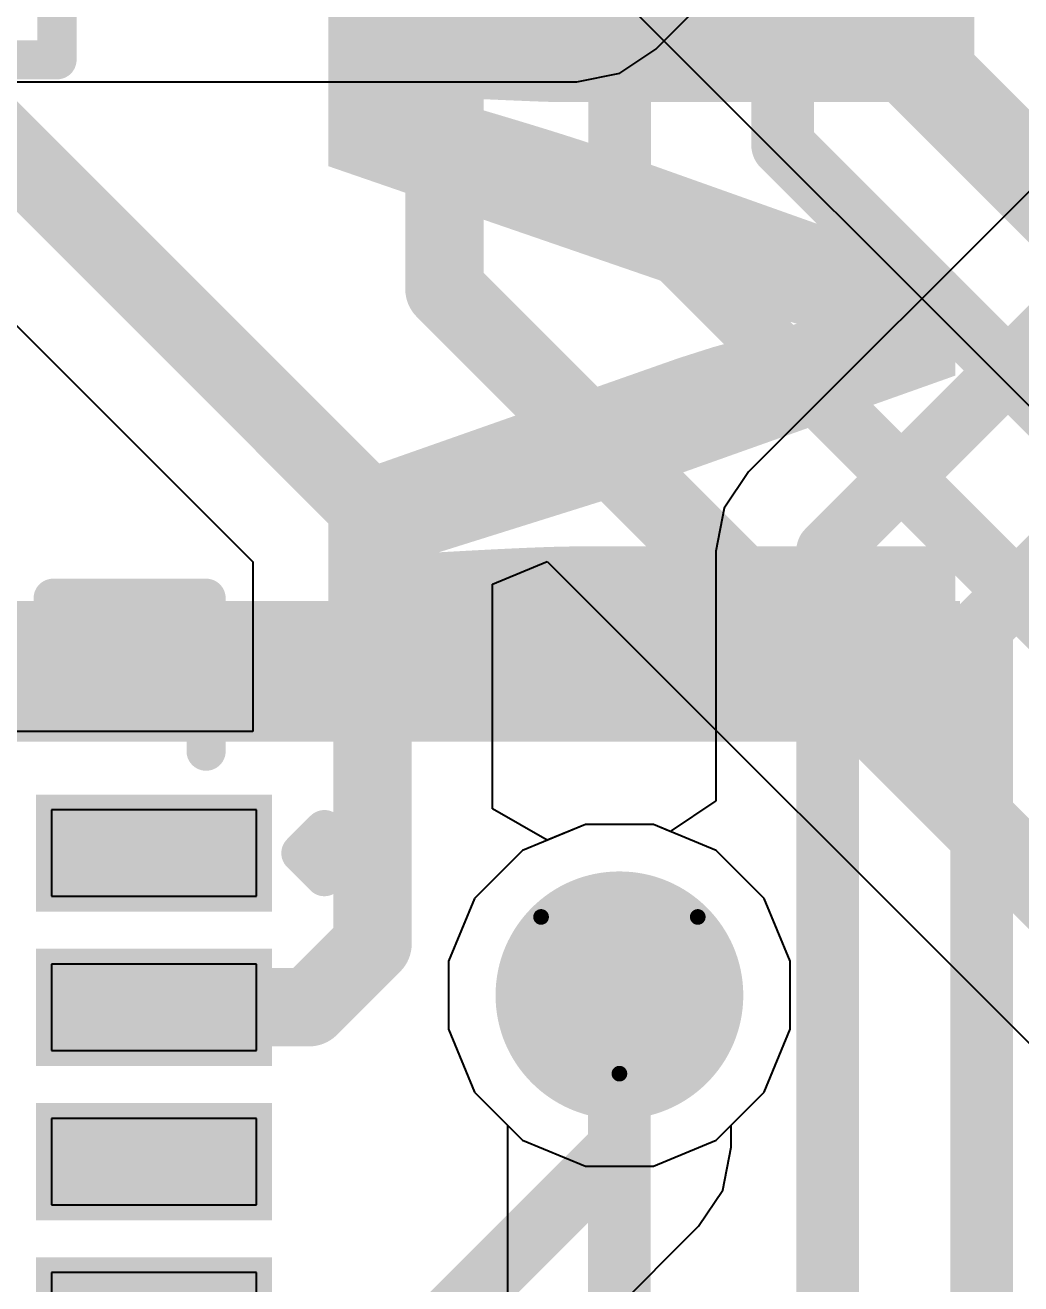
# Model space of a CAD drawing. Header units: inches. Extents: x -6 to 385, y -2 to 102.
# Drawn here: x 39.158 to 42.386, y 30.535 to 34.616 of the extents above; entities that cross this region are included whole.
import ezdxf

# ---------------------------------------------------------------- set-up
doc = ezdxf.new("R2010")
doc.units = ezdxf.units.IN
for name, color, linetype in [('Bottom Layer', 5, 'Continuous'), ('Bottom Overlay', 54, 'Continuous'), ('Bottom Paste', 16, 'Continuous'), ('Bottom Solder', 6, 'Continuous'), ('Drill Drawing', 1, 'Continuous'), ('Layer 1', 16, 'Continuous'), ('Layer 2', 76, 'Continuous'), ('Top Layer', 1, 'Continuous'), ('Top Overlay', 2, 'Continuous'), ('Top Solder', 216, 'Continuous'), ('Via Holes', 16, 'Continuous')]:
    doc.layers.add(name, color=color, linetype=linetype)
doc.styles.add('Arial Black_Bold', font='', dxfattribs={"height": 0.2})
doc.styles.get('Arial Black_Bold').set_extended_font_data('Arial Black', bold=True)

# ---------------------------------------------------------------- blocks, each defined once
blk = doc.blocks.new('QFN_24_4_4__B_7')
at = {"layer": 'Bottom Layer'}
for points in [[(-2.2400387, 0.1099312), (-2.2400387, 0.3899408), (-1.5750413, 0.3899408), (-1.5750413, 0.1099312)], [(-2.2400387, -0.3899408), (-2.2400387, -0.1099312), (-1.5750413, -0.1099312), (-1.5750413, -0.3899408)], [(-2.2400387, -0.8900667999999998), (-2.2400387, -0.6100572), (-1.5750413, -0.6100572), (-1.5750413, -0.8900667999999998)], [(-2.2400387, -1.3899388), (-2.2400387, -1.1099292), (-1.5750413, -1.1099292), (-1.5750413, -1.3899388)]]:
    blk.add_hatch(color=5, dxfattribs=at).paths.add_polyline_path(points)
at = {"layer": 'Bottom Solder'}
for points in [[(-2.2900513, 0.05991860000000003), (-2.2900513, 0.4399533999999999), (-1.5250287, 0.4399533999999999), (-1.5250287, 0.05991859999999996)], [(-2.2900513, -0.4399533999999999), (-2.2900513, -0.05991859999999996), (-1.5250287, -0.05991860000000003), (-1.5250287, -0.4399533999999999)], [(-2.2900513, -0.9400794), (-2.2900513, -0.5600445999999999), (-1.5250287, -0.5600445999999999), (-1.5250287, -0.9400794)], [(-2.2900513, -1.4399514), (-2.2900513, -1.0599166), (-1.5250287, -1.0599166), (-1.5250287, -1.4399514)]]:
    blk.add_hatch(color=6, dxfattribs=at).paths.add_polyline_path(points)
at = {"layer": 'Bottom Overlay'}
for points in [[(-2.383536, -1.249934, 0.127, 0.127, 0), (-2.459736, -1.173734, 0.127, 0.127, 0)], [(-2.459736, -1.173734, 0.127, 0.127, 0), (-2.459736, -1.326134, 0.127, 0.127, 0)], [(-2.383536, -1.249934, 0.127, 0.127, 0), (-2.459736, -1.326134, 0.127, 0.127, 0)], [(-2.076196, -1.5804896, 0.127, 0.127, 0), (-2.076196, -2.076196, 0.127, 0.127, 0)], [(-1.5804896, -2.076196, 0.127, 0.127, 0), (-2.076196, -2.076196, 0.127, 0.127, 0)]]:
    blk.add_lwpolyline(points, format="xyseb", dxfattribs=at)
for points in [[(-2.491486, -1.173734, 0.0635, 0.0635, 1), (-2.427986, -1.173734, 0.0635, 0.0635, 1)], [(-2.491486, -1.173734, 0.0635, 0.0635, 1), (-2.427986, -1.173734, 0.0635, 0.0635, 1)], [(-2.415286, -1.249934, 0.0635, 0.0635, 1), (-2.351786, -1.249934, 0.0635, 0.0635, 1)], [(-2.415286, -1.249934, 0.0635, 0.0635, 1), (-2.351786, -1.249934, 0.0635, 0.0635, 1)], [(-2.491486, -1.326134, 0.0635, 0.0635, 1), (-2.427986, -1.326134, 0.0635, 0.0635, 1)], [(-2.491486, -1.326134, 0.0635, 0.0635, 1), (-2.427986, -1.326134, 0.0635, 0.0635, 1)], [(-2.107946, -1.5804896, 0.0635, 0.0635, 1), (-2.044446, -1.5804896, 0.0635, 0.0635, 1)], [(-2.107946, -2.076196, 0.0635, 0.0635, 1), (-2.044446, -2.076196, 0.0635, 0.0635, 1)], [(-2.107946, -2.076196, 0.0635, 0.0635, 1), (-2.044446, -2.076196, 0.0635, 0.0635, 1)], [(-1.6122396, -2.076196, 0.0635, 0.0635, 1), (-1.5487396, -2.076196, 0.0635, 0.0635, 1)]]:
    blk.add_lwpolyline(points, format="xyseb", close=True, dxfattribs=at)
at = {"layer": 'Bottom Paste'}
for p, q in [((-2.2400006, 0.3899916), (-2.2400006, 0.1100074)), ((-1.5750032, 0.1100074), (-1.5750032, 0.3899916)), ((-2.2400006, 0.1100074), (-2.2400006, 0.1100074)), ((-2.2400006, 0.1100074), (-1.5750032, 0.1100074)), ((-1.5750032, -0.1100074), (-2.2400006, -0.1100074)), ((-2.2400006, -0.1100074), (-2.2400006, -0.3899916)), ((-1.5750032, -0.3899916), (-1.5750032, -0.1100074)), ((-2.2400006, -0.3899916), (-2.2400006, -0.3899916)), ((-2.2400006, -0.3899916), (-1.5750032, -0.3899916)), ((-1.5750032, -0.6100064), (-2.2400006, -0.6100064)), ((-2.2400006, -0.6100064), (-2.2400006, -0.8899906)), ((-1.5750032, -0.8899906), (-1.5750032, -0.6100064)), ((-2.2400006, -0.8899906), (-2.2400006, -0.8899906)), ((-2.2400006, -0.8899906), (-1.5750032, -0.8899906)), ((-1.5750032, -1.1100054), (-2.2400006, -1.1100054)), ((-2.2400006, -1.1100054), (-2.2400006, -1.3899896)), ((-1.5750032, -1.3899896), (-1.5750032, -1.1100054)), ((-2.2400006, -1.3899896), (-2.2400006, -1.3899896)), ((-2.2400006, -1.3899896), (-1.5750032, -1.3899896))]:
    blk.add_line(p, q, dxfattribs=at)
blk = doc.blocks.new('SOT_23_B_41')
at = {"layer": 'Bottom Layer'}
for points in [[(-1.36000109, 1.46000089), (-0.54000019, 1.46000089), (-0.54000019, 0.54000019), (-1.36000109, 0.54000019)], [(0.54000019, 1.46000089), (1.36000109, 1.46000089), (1.36000109, 0.54000019), (0.54000019, 0.54000019)], [(-0.41000045, -0.54000019), (0.41000045, -0.54000019), (0.41000045, -1.46000089), (-0.41000045, -1.46000089)]]:
    blk.add_hatch(color=5, dxfattribs=at).paths.add_polyline_path(points)
at = {"layer": 'Bottom Paste'}
for points in [[(-1.36000109, 1.46000089), (-0.54000019, 1.46000089), (-0.54000019, 0.54000019), (-1.36000109, 0.54000019)], [(0.54000019, 1.46000089), (1.36000109, 1.46000089), (1.36000109, 0.54000019), (0.54000019, 0.54000019)], [(-0.41000045, -0.54000019), (0.41000045, -0.54000019), (0.41000045, -1.46000089), (-0.41000045, -1.46000089)]]:
    blk.add_hatch(color=16, dxfattribs=at).paths.add_polyline_path(points)
at = {"layer": 'Bottom Solder'}
for points in [[(-1.46160109, 1.56160089), (-0.43840019, 1.56160089), (-0.43840019, 0.43840019), (-1.46160109, 0.43840019)], [(0.43840019, 1.56160089), (1.46160109, 1.56160089), (1.46160109, 0.43840019), (0.43840019, 0.43840019)], [(-0.51160045, -0.43840019), (0.51160045, -0.43840019), (0.51160045, -1.56160089), (-0.51160045, -1.56160089)]]:
    blk.add_hatch(color=6, dxfattribs=at).paths.add_polyline_path(points)
at = {"layer": 'Bottom Overlay'}
for points in [[(-1.6764, 1.2954, 0.127, 0.127, 0), (-1.5494, 1.1684, 0.127, 0.127, 0)], [(-1.6764, 1.2954, 0.127, 0.127, 0), (-1.6764, 1.0414, 0.127, 0.127, 0)], [(-1.5494, 1.1684, 0.127, 0.127, 0), (-1.6764, 1.0414, 0.127, 0.127, 0)], [(-0.3302, 0.7874, 0.127, 0.127, 0), (0.3302, 0.7874, 0.127, 0.127, 0)], [(-1.5494, 0.5841999999999999, 0.127, 0.127, 0), (-1.5494, -0.8128, 0.127, 0.127, 0)], [(1.5494, 0.5841999999999999, 0.127, 0.127, 0), (1.5494, -0.8128, 0.127, 0.127, 0)], [(-1.5494, -0.8128, 0.127, 0.127, 0), (-0.5588, -0.8128, 0.127, 0.127, 0)], [(0.5588, -0.8128, 0.127, 0.127, 0), (1.5494, -0.8128, 0.127, 0.127, 0)]]:
    blk.add_lwpolyline(points, format="xyseb", dxfattribs=at)
for points in [[(-1.70815, 1.2954, 0.0635, 0.0635, 1), (-1.64465, 1.2954, 0.0635, 0.0635, 1)], [(-1.70815, 1.2954, 0.0635, 0.0635, 1), (-1.64465, 1.2954, 0.0635, 0.0635, 1)], [(-1.58115, 1.1684, 0.0635, 0.0635, 1), (-1.51765, 1.1684, 0.0635, 0.0635, 1)], [(-1.58115, 1.1684, 0.0635, 0.0635, 1), (-1.51765, 1.1684, 0.0635, 0.0635, 1)], [(-1.70815, 1.0414, 0.0635, 0.0635, 1), (-1.64465, 1.0414, 0.0635, 0.0635, 1)], [(-1.70815, 1.0414, 0.0635, 0.0635, 1), (-1.64465, 1.0414, 0.0635, 0.0635, 1)], [(-0.36195, 0.7874, 0.0635, 0.0635, 1), (-0.29845, 0.7874, 0.0635, 0.0635, 1)], [(0.29845, 0.7874, 0.0635, 0.0635, 1), (0.36195, 0.7874, 0.0635, 0.0635, 1)], [(-1.58115, 0.5841999999999999, 0.0635, 0.0635, 1), (-1.51765, 0.5841999999999999, 0.0635, 0.0635, 1)], [(1.51765, 0.5841999999999999, 0.0635, 0.0635, 1), (1.58115, 0.5841999999999999, 0.0635, 0.0635, 1)], [(-1.58115, -0.8128, 0.0635, 0.0635, 1), (-1.51765, -0.8128, 0.0635, 0.0635, 1)], [(-1.58115, -0.8128, 0.0635, 0.0635, 1), (-1.51765, -0.8128, 0.0635, 0.0635, 1)], [(-0.5905499999999999, -0.8128, 0.0635, 0.0635, 1), (-0.52705, -0.8128, 0.0635, 0.0635, 1)], [(0.52705, -0.8128, 0.0635, 0.0635, 1), (0.5905499999999999, -0.8128, 0.0635, 0.0635, 1)], [(1.51765, -0.8128, 0.0635, 0.0635, 1), (1.58115, -0.8128, 0.0635, 0.0635, 1)], [(1.51765, -0.8128, 0.0635, 0.0635, 1), (1.58115, -0.8128, 0.0635, 0.0635, 1)]]:
    blk.add_lwpolyline(points, format="xyseb", close=True, dxfattribs=at)

msp = doc.modelspace()

# ---------------------------------------------------------------- hatches: boundary and pattern name
at = {"layer": 'Bottom Layer'}
h = msp.add_hatch(color=5, dxfattribs=at)
edge = h.paths.add_edge_path()
edge.add_arc((41.08419012, 31.4707524), 0.2999994, 0, 360)
at = {"layer": 'Bottom Solder'}
h = msp.add_hatch(color=6, dxfattribs=at)
edge = h.paths.add_edge_path()
edge.add_arc((41.08419012, 31.4707524), 0.4015993999999999, 0, 360)
at = {"layer": 'Layer 1'}
h = msp.add_hatch(color=16, dxfattribs=at)
edge = h.paths.add_edge_path()
edge.add_arc((41.08419012, 31.4707524), 0.2999994, 0, 360)
at = {"layer": 'Layer 2'}
h = msp.add_hatch(color=76, dxfattribs=at)
edge = h.paths.add_edge_path()
edge.add_arc((41.08419012, 31.4707524), 0.2999994, 0, 360)
at = {"layer": 'Top Layer'}
h = msp.add_hatch(color=1, dxfattribs=at)
edge = h.paths.add_edge_path()
edge.add_arc((41.08419012, 31.4707524), 0.2999994, 0, 360)
at = {"layer": 'Top Overlay'}
msp.add_hatch(color=2, dxfattribs=at).paths.add_polyline_path([(38.862, 32.292798), (42.18792679999999, 32.292798), (42.18792679999999, 32.74922583999999), (38.862, 32.74922583999999)])
at = {"layer": 'Top Solder'}
h = msp.add_hatch(color=216, dxfattribs=at)
edge = h.paths.add_edge_path()
edge.add_arc((41.08419012, 31.4707524), 0.4015993999999999, 0, 360)
at = {"layer": 'Via Holes'}
h = msp.add_hatch(color=7, dxfattribs=at)
edge = h.paths.add_edge_path()
edge.add_arc((41.08419012, 31.4707524), 0.1499997, 0, 360)

# ---------------------------------------------------------------- linework, layer by layer
at = {"layer": 'Bottom Layer'}
for p, q in [((38.33770844, 34.43369542), (39.89547266, 32.8759312)), ((39.89547266, 32.8759312), (39.89547266, 32.32563512)), ((40.67240278, 32.80363518), (40.85020278, 32.87728248)), ((40.85020278, 32.87728248), (42.54533528, 31.18214998)), ((40.67240278, 32.07474662), (40.67240278, 32.80363518)), ((39.89547266, 32.32563512), (38.98902793999999, 32.32563512)), ((40.85020531999999, 31.97347682), (40.67240278, 32.07474662)), ((40.97399221999999, 32.0247518), (40.85020531999999, 31.97347682)), ((41.19438802, 32.0247518), (40.97399221999999, 32.0247518)), ((41.39800458, 31.9404111), (41.19438802, 32.0247518)), ((41.55384882, 31.78456686), (41.39800458, 31.9404111)), ((41.63818952, 31.5809503), (41.55384882, 31.78456686)), ((41.63818952, 31.3605545), (41.63818952, 31.5809503)), ((41.55384882, 31.15693794), (41.63818952, 31.3605545)), ((41.44675734, 31.04984646), (41.55384882, 31.15693794)), ((41.44675734, 30.97840134), (41.44675734, 31.04984646)), ((41.4191577, 30.83964114), (41.44675988, 30.97838864)), ((41.44675988, 30.97838864), (41.44675734, 30.97840134)), ((41.34056501999999, 30.72201374), (41.4191577, 30.83964114)), ((40.7939367, 30.17538542), (41.34055739999999, 30.72200866)), ((41.34055739999999, 30.72200866), (41.34056501999999, 30.72201374))]:
    msp.add_line(p, q, dxfattribs=at)
for points in [[(42.13309836, 34.35967982, 0.2032, 0.2032, 0), (42.13309836, 41.52745568, 0.2032, 0.2032, 0)], [(41.61339404, 34.22640856, 0.2032, 0.2032, 0), (41.61339404, 40.9334716, 0.2032, 0.2032, 0)], [(41.08505372, 34.06385872, 0.2032, 0.2032, 0), (41.08505372, 40.37759767999999, 0.2032, 0.2032, 0)], [(40.51694715999999, 33.75991216, 0.254, 0.254, 0), (40.51694715999999, 38.08001782, 0.254, 0.254, 0)], [(38.47360097999999, 34.8471744, 0.254, 0.254, 0), (40.28393772, 33.03683766, 0.254, 0.254, 0)], [(42.13309836, 34.35967982, 0.2032, 0.2032, 0), (43.65357792, 32.83920026, 0.2032, 0.2032, 0)], [(41.61339404, 34.22640856, 0.2032, 0.2032, 0), (43.40060154, 32.43920105999999, 0.2032, 0.2032, 0)], [(41.08505372, 34.06385872, 0.2032, 0.2032, 0), (43.10331231999999, 32.04560012, 0.2032, 0.2032, 0)], [(40.51694715999999, 33.75991216, 0.254, 0.254, 0), (42.82002104, 31.45683828, 0.254, 0.254, 0)], [(40.28393772, 31.63761008, 0.254, 0.254, 0), (40.28393772, 33.03683766, 0.254, 0.254, 0)], [(40.07846442, 31.43213678, 0.254, 0.254, 0), (40.28393772, 31.63761008, 0.254, 0.254, 0)], [(39.57552664, 31.43175832, 0.254, 0.254, 0), (39.5759051, 31.43213678, 0.254, 0.254, 0)], [(39.5759051, 31.43213678, 0.254, 0.254, 0), (40.07846442, 31.43213678, 0.254, 0.254, 0)], [(41.08419012, 30.97838864, 0.2032, 0.2032, 0), (41.08419012, 31.4707524, 0.2032, 0.2032, 0)], [(40.5375618, 30.43176032, 0.2032, 0.2032, 0), (41.08419012, 30.97838864, 0.2032, 0.2032, 0)]]:
    msp.add_lwpolyline(points, format="xyseb", dxfattribs=at)
for points in [[(42.08229836, 34.35967982, 0.1016, 0.1016, 1), (42.18389835999999, 34.35967982, 0.1016, 0.1016, 1)], [(42.08229836, 34.35967982, 0.1016, 0.1016, 1), (42.18389835999999, 34.35967982, 0.1016, 0.1016, 1)], [(41.56259403999999, 34.22640856, 0.1016, 0.1016, 1), (41.66419404, 34.22640856, 0.1016, 0.1016, 1)], [(41.56259403999999, 34.22640856, 0.1016, 0.1016, 1), (41.66419404, 34.22640856, 0.1016, 0.1016, 1)], [(41.03425372, 34.06385872, 0.1016, 0.1016, 1), (41.13585372, 34.06385872, 0.1016, 0.1016, 1)], [(41.03425372, 34.06385872, 0.1016, 0.1016, 1), (41.13585372, 34.06385872, 0.1016, 0.1016, 1)], [(40.45344716, 33.75991216, 0.127, 0.127, 1), (40.58044716, 33.75991216, 0.127, 0.127, 1)], [(40.45344716, 33.75991216, 0.127, 0.127, 1), (40.58044716, 33.75991216, 0.127, 0.127, 1)], [(40.22043772, 33.03683766, 0.127, 0.127, 1), (40.34743772, 33.03683766, 0.127, 0.127, 1)], [(40.22043772, 33.03683766, 0.127, 0.127, 1), (40.34743772, 33.03683766, 0.127, 0.127, 1)], [(40.22043772, 31.63761008, 0.127, 0.127, 1), (40.34743772, 31.63761008, 0.127, 0.127, 1)], [(40.22043772, 31.63761008, 0.127, 0.127, 1), (40.34743772, 31.63761008, 0.127, 0.127, 1)], [(39.51202664, 31.43175832, 0.127, 0.127, 1), (39.63902664, 31.43175832, 0.127, 0.127, 1)], [(39.5124051, 31.43213678, 0.127, 0.127, 1), (39.6394051, 31.43213678, 0.127, 0.127, 1)], [(39.5124051, 31.43213678, 0.127, 0.127, 1), (39.6394051, 31.43213678, 0.127, 0.127, 1)], [(40.01496442, 31.43213678, 0.127, 0.127, 1), (40.14196441999999, 31.43213678, 0.127, 0.127, 1)], [(40.01496442, 31.43213678, 0.127, 0.127, 1), (40.14196441999999, 31.43213678, 0.127, 0.127, 1)], [(41.03339011999999, 31.4707524, 0.1016, 0.1016, 1), (41.13499012, 31.4707524, 0.1016, 0.1016, 1)], [(41.03339011999999, 30.97838864, 0.1016, 0.1016, 1), (41.13499012, 30.97838864, 0.1016, 0.1016, 1)], [(41.03339011999999, 30.97838864, 0.1016, 0.1016, 1), (41.13499012, 30.97838864, 0.1016, 0.1016, 1)]]:
    msp.add_lwpolyline(points, format="xyseb", close=True, dxfattribs=at)
at = {"layer": 'Drill Drawing'}
for points in [[(40.83019012, 31.7247524, 0.0508, 0.0508, 0), (41.33819011999999, 31.7247524, 0.0508, 0.0508, 0)], [(40.83019012, 31.7247524, 0.0508, 0.0508, 0), (41.08419012, 31.2167524, 0.0508, 0.0508, 0)], [(41.08419012, 31.2167524, 0.0508, 0.0508, 0), (41.33819011999999, 31.7247524, 0.0508, 0.0508, 0)]]:
    msp.add_lwpolyline(points, format="xyseb", dxfattribs=at)
for points in [[(40.81749012, 31.7247524, 0.0254, 0.0254, 1), (40.84289012, 31.7247524, 0.0254, 0.0254, 1)], [(40.81749012, 31.7247524, 0.0254, 0.0254, 1), (40.84289012, 31.7247524, 0.0254, 0.0254, 1)], [(41.32549012, 31.7247524, 0.0254, 0.0254, 1), (41.35089012, 31.7247524, 0.0254, 0.0254, 1)], [(41.32549012, 31.7247524, 0.0254, 0.0254, 1), (41.35089012, 31.7247524, 0.0254, 0.0254, 1)], [(41.07149012, 31.2167524, 0.0254, 0.0254, 1), (41.09689012, 31.2167524, 0.0254, 0.0254, 1)], [(41.07149012, 31.2167524, 0.0254, 0.0254, 1), (41.09689012, 31.2167524, 0.0254, 0.0254, 1)]]:
    msp.add_lwpolyline(points, format="xyseb", close=True, dxfattribs=at)
at = {"layer": 'Layer 1'}
for p, q in [((40.97399221999999, 32.0247518), (40.77037566, 31.9404111)), ((41.19438802, 32.0247518), (40.97399221999999, 32.0247518)), ((41.39800458, 31.9404111), (41.19438802, 32.0247518)), ((40.77037566, 31.9404111), (40.61453142, 31.78456686)), ((41.55384882, 31.78456686), (41.39800458, 31.9404111)), ((40.61453142, 31.78456686), (40.53019071999999, 31.5809503)), ((41.63818952, 31.5809503), (41.55384882, 31.78456686)), ((40.53019071999999, 31.5809503), (40.53019071999999, 31.3605545)), ((41.63818952, 31.3605545), (41.63818952, 31.5809503)), ((40.53019071999999, 31.3605545), (40.61453142, 31.15693794)), ((41.55384882, 31.15693794), (41.63818952, 31.3605545)), ((40.61453142, 31.15693794), (40.77037566, 31.0010937)), ((41.39800458, 31.0010937), (41.55384882, 31.15693794)), ((40.77037566, 31.0010937), (40.97399221999999, 30.916753)), ((41.19438802, 30.916753), (41.39800458, 31.0010937)), ((40.97399221999999, 30.916753), (41.19438802, 30.916753))]:
    msp.add_line(p, q, dxfattribs=at)
at = {"layer": 'Layer 2'}
for p, q in [((39.30462294, 36.48897706), (43.72897527999999, 32.0646171)), ((40.97399221999999, 32.0247518), (40.77037566, 31.9404111)), ((41.19438802, 32.0247518), (40.97399221999999, 32.0247518)), ((41.39800458, 31.9404111), (41.19438802, 32.0247518)), ((40.77037566, 31.9404111), (40.61453142, 31.78456686)), ((41.55384882, 31.78456686), (41.39800458, 31.9404111)), ((40.61453142, 31.78456686), (40.53019071999999, 31.5809503)), ((41.63818952, 31.5809503), (41.55384882, 31.78456686)), ((40.53019071999999, 31.5809503), (40.53019071999999, 31.3605545)), ((41.63818952, 31.3605545), (41.63818952, 31.5809503)), ((40.53019071999999, 31.3605545), (40.61453142, 31.15693794)), ((41.55384882, 31.15693794), (41.63818952, 31.3605545)), ((40.61453142, 31.15693794), (40.77037566, 31.0010937)), ((41.39800458, 31.0010937), (41.55384882, 31.15693794)), ((40.77037566, 31.0010937), (40.97399221999999, 30.916753)), ((41.19438802, 30.916753), (41.39800458, 31.0010937)), ((40.97399221999999, 30.916753), (41.19438802, 30.916753))]:
    msp.add_line(p, q, dxfattribs=at)
msp.add_lwpolyline([(39.53541242, 37.00280128, 0.3048, 0.3048, 0), (44.17211892, 32.36609478, 0.3048, 0.3048, 0)], format="xyseb", dxfattribs=at)
at = {"layer": 'Top Layer'}
for p, q in [((41.20263794, 34.53818086), (43.8414033, 37.17694622)), ((44.0192033, 35.6839774), (41.50261702, 33.16739365999999)), ((41.08501053999999, 34.45958818), (41.20263794, 34.53818086)), ((40.94626304, 34.431986), (41.08501053999999, 34.45958818)), ((36.7966498, 34.43198854), (40.94625034, 34.43198854)), ((40.94625034, 34.43198854), (40.94626304, 34.431986)), ((41.50261702, 33.16739365999999), (41.42402434, 33.04976626)), ((41.42402434, 33.04976626), (41.39642216, 32.91101876)), ((41.39642216, 32.91101876), (41.3964247, 32.91100606)), ((41.3964247, 32.91100606), (41.3964247, 32.10108388)), ((41.3964247, 32.10108388), (41.24858908, 32.00230074)), ((40.97399221999999, 32.0247518), (40.77037566, 31.9404111)), ((41.19438802, 32.0247518), (40.97399221999999, 32.0247518)), ((41.24858908, 32.00230074), (41.19438802, 32.0247518)), ((40.77037566, 31.9404111), (40.61453142, 31.78456686)), ((40.61453142, 31.78456686), (40.53019071999999, 31.5809503)), ((40.53019071999999, 31.5809503), (40.53019071999999, 31.3605545)), ((40.53019071999999, 31.3605545), (40.61453142, 31.15693794)), ((40.61453142, 31.15693794), (40.7216229, 31.04984646)), ((40.7216229, 31.04984646), (40.7216229, 30.1500286))]:
    msp.add_line(p, q, dxfattribs=at)
for points in [[(41.75899191999999, 32.91101876, 0.2032, 0.2032, 0), (44.38177052, 35.53379736, 0.2032, 0.2032, 0)], [(42.25899092, 32.6656573, 0.2032, 0.2032, 0), (44.86781475999999, 35.27448114, 0.2032, 0.2032, 0)], [(41.75899191999999, 27.02016948, 0.2032, 0.2032, 0), (41.75899191999999, 32.91101876, 0.2032, 0.2032, 0)], [(42.25899092, 26.81306296, 0.2032, 0.2032, 0), (42.25899092, 32.6656573, 0.2032, 0.2032, 0)], [(41.08419012, 30.08229442, 0.2032, 0.2032, 0), (41.08419012, 31.4707524, 0.2032, 0.2032, 0)]]:
    msp.add_lwpolyline(points, format="xyseb", dxfattribs=at)
for points in [[(41.70819192, 32.91101876, 0.1016, 0.1016, 1), (41.80979192, 32.91101876, 0.1016, 0.1016, 1)], [(41.70819192, 32.91101876, 0.1016, 0.1016, 1), (41.80979192, 32.91101876, 0.1016, 0.1016, 1)], [(42.20819092, 32.6656573, 0.1016, 0.1016, 1), (42.30979092, 32.6656573, 0.1016, 0.1016, 1)], [(42.20819092, 32.6656573, 0.1016, 0.1016, 1), (42.30979092, 32.6656573, 0.1016, 0.1016, 1)], [(41.03339011999999, 31.4707524, 0.1016, 0.1016, 1), (41.13499012, 31.4707524, 0.1016, 0.1016, 1)]]:
    msp.add_lwpolyline(points, format="xyseb", close=True, dxfattribs=at)

# ---------------------------------------------------------------- block references
for name, p, rotation in [('SOT_23_B_41', (38.44802317999999, 36.05280064), 90), ('QFN_24_4_4__B_7', (37.66798664, 30.68169632), 180)]:
    msp.add_blockref(name, p, dxfattribs=dict(rotation=rotation))

# ---------------------------------------------------------------- texts
at = {"layer": 'Top Overlay', "style": 'Arial Black_Bold'}
msp.add_text('MICRO SD', height=2.032, rotation=90, dxfattribs=at).set_placement((42.17270966, 32.292798))

doc.saveas('drawing.dxf')
